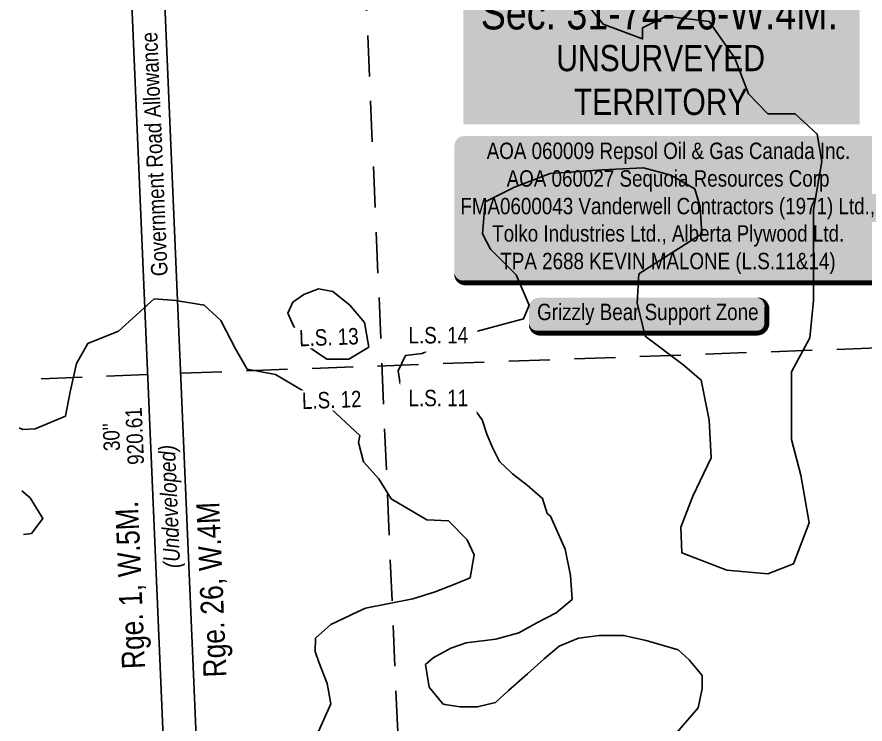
# Model space of a CAD drawing. Extents: x 686944 to 691954, y 6148394 to 6152199.
# Drawn here: x 689474 to 689991, y 6149587 to 6150018 of the extents above; entities that cross this region are included whole.
import ezdxf
from ezdxf.enums import TextEntityAlignment as Align

# ---------------------------------------------------------------- set-up
doc = ezdxf.new("R2010")
doc.units = 0
doc.header["$LTSCALE"] = 5
doc.linetypes.add('foc-LSD', pattern=[8, 5, -3])
for name, color, linetype in [('AS-SURFACE IMPACT', 7, 'Continuous'), ('AS-UNDERLAY-H', 141, 'Continuous'), ('AS-WILDLIFE-BLOCK', 131, 'Continuous'), ('C-SYMBOL', 7, 'Continuous'), ('D-TXT', 6, 'Continuous'), ('L-BD', 7, 'Continuous'), ('L-ROAD-T', 7, 'Continuous'), ('L-SEC', 7, 'Continuous'), ('L-SECTION-LSD', 7, 'foc-LSD'), ('L-UNS-T', 3, 'Continuous'), ('WETLAND', 143, 'Continuous')]:
    doc.layers.add(name, color=color, linetype=linetype)
doc.layers.add('T-TEXT', color=48, linetype='Continuous', lineweight=18)
doc.styles.add('100L', font='', dxfattribs={"height": 11})
doc.styles.add('175L', font='', dxfattribs={"height": 20})
doc.styles.add('80', font='', dxfattribs={"height": 10})
doc.styles.add('80L', font='', dxfattribs={"height": 10})
doc.styles.add('80LS', font='', dxfattribs={"height": 10})
doc.styles.get('100L').set_extended_font_data('Arial Narrow')
doc.styles.get('175L').set_extended_font_data('Arial Narrow')
doc.styles.get('80').set_extended_font_data('Arial Narrow')
doc.styles.get('80L').set_extended_font_data('Arial Narrow')
doc.styles.get('80LS').set_extended_font_data('Arial Narrow', italic=True)

# ---------------------------------------------------------------- blocks, each defined once
blk = doc.blocks.new('*U44')
h = blk.add_hatch(color=255)
edge = h.paths.add_edge_path()
edge.add_line((-124, -45.5), (124, -45.5))
edge.add_arc((124, -39.5), 6, 270, 360)
edge.add_line((130, -39.5), (130, 38))
edge.add_arc((124, 38), 6, 0, 90)
edge.add_line((124, 44), (-124, 44))
edge.add_arc((-124, 38), 6, 90, 180)
edge.add_line((-130, 38), (-130, -39.5))
edge.add_arc((-124, -39.5), 6, 180, 270)
at = {"color": 44, "flags": 128}
blk.add_lwpolyline([(-124, -45.5, 3, 3, 0), (124, -45.5, 3, 3, 0.414214), (130, -39.5, 3, 3, 0), (130, 38, 3, 0, 0.414214), (124, 44, 0, 0, 0), (-124, 44, 0, 0, 0.414214), (-130, 38, 0, 0, 0), (-130, -39.5, 0, 3, 0.414214)], format="xyseb", close=True, dxfattribs=at)
at = {"color": 44, "style": '80'}
blk.add_attdef('ENTER_TEXT_001', (-35.99, -5), '', height=10, dxfattribs=at)
blk = doc.blocks.new('*U86')
h = blk.add_hatch(color=255)
edge = h.paths.add_edge_path()
edge.add_line((-66.5, -11.5), (66.5, -11.5))
edge.add_arc((66.5, -5.5), 6, 270, 360)
edge.add_line((72.5, -5.5), (72.5, 4))
edge.add_arc((66.5, 4), 6, 0, 90)
edge.add_line((66.5, 10), (-66.5, 10))
edge.add_arc((-66.5, 4), 6, 90, 180)
edge.add_line((-72.5, 4), (-72.5, -5.5))
edge.add_arc((-66.5, -5.5), 6, 180, 270)
at = {"color": 131, "flags": 128}
blk.add_lwpolyline([(-66.5, -11.5, 3, 3, 0), (66.5, -11.5, 3, 3, 0.414214), (72.5, -5.5, 3, 3, 0), (72.5, 4, 3, 0, 0.414214), (66.5, 10, 0, 0, 0), (-66.5, 10, 0, 0, 0.414214), (-72.5, 4, 0, 0, 0), (-72.5, -5.5, 0, 3, 0.414214)], format="xyseb", close=True, dxfattribs=at)
at = {"color": 131, "style": '80'}
blk.add_attdef('ENTER_TEXT_001', (-35.99, -5), '', height=10, dxfattribs=at)

msp = doc.modelspace()

# ---------------------------------------------------------------- hatches: boundary and pattern name
at = {"layer": 'AS-UNDERLAY-H'}
h = msp.add_hatch(color=256, dxfattribs=at)
h.dxf.hatch_style = 1
h.paths.add_polyline_path([(689746.049, 6150072.73), (689987.507, 6150072.73), (689987.507, 6149952.815), (689746.049, 6149952.815)])

# ---------------------------------------------------------------- linework, layer by layer
at = {"layer": 'L-SEC'}
for p, q in [((689536.294, 6150202.057), (689575.784, 6149282.375)), ((689556.401, 6150202.683), (689625.424, 6148595.2))]:
    msp.add_line(p, q, dxfattribs=at)
at = {"layer": 'L-SECTION-LSD'}
for p, q in [((689679.029, 6150206.788), (689713.686, 6149404.209)), ((689573.805, 6149801.053), (690096.042, 6149820.016)), ((689553.544, 6149800.316), (689473.9, 6149796.887))]:
    msp.add_line(p, q, dxfattribs=at)
at = {"layer": 'WETLAND', "linetype": 'Continuous'}
for points in [[(689811.676, 6150038.319), (689831.193, 6150013.783), (689855.171, 6150004.861), (689855.171, 6150011.552), (689869.67, 6150018.802), (689895.879, 6150015.456), (689911.492, 6149993.15), (689919.857, 6149971.403), (689931.567, 6149959.135), (689948.296, 6149959.135), (689961.68, 6149946.867), (689964.468, 6149930.138), (689959.449, 6149900.583), (689959.449, 6149872.144), (689959.449, 6149845.377), (689957.218, 6149822.514), (689946.066, 6149801.881), (689946.066, 6149776.788), (689946.066, 6149760.616), (689951.642, 6149738.869), (689956.661, 6149709.872), (689947.181, 6149684.778), (689931.567, 6149678.644), (689906.474, 6149680.875), (689879.15, 6149691.47), (689878.592, 6149707.083), (689885.841, 6149726.043), (689896.994, 6149749.464), (689895.879, 6149772.327), (689890.86, 6149796.863), (689879.707, 6149806.343), (689856.844, 6149823.629), (689851.825, 6149843.704), (689852.941, 6149861.548), (689873.016, 6149874.374), (689891.418, 6149886.084), (689890.302, 6149902.256), (689886.956, 6149913.409), (689872.458, 6149921.773), (689855.729, 6149926.234), (689830.635, 6149925.119), (689798.85, 6149922.888), (689777.102, 6149914.524), (689759.258, 6149905.602), (689757.585, 6149886.084), (689762.604, 6149876.605), (689778.218, 6149860.991), (689786.024, 6149842.589), (689782.679, 6149834.224), (689768.18, 6149830.321), (689749.22, 6149825.302), (689733.607, 6149819.726), (689720.781, 6149813.034), (689710.744, 6149811.919), (689706.283, 6149802.439), (689707.398, 6149794.632), (689713.055, 6149791.213), (689726.303, 6149789.158), (689739.779, 6149786.873), (689750.286, 6149782.305), (689757.366, 6149772.712), (689760.336, 6149763.804), (689763.762, 6149755.81), (689768.102, 6149747.131), (689775.867, 6149739.593), (689784.775, 6149732.741), (689794.14, 6149724.747), (689797.14, 6149715.517), (689799.051, 6149713.797), (689807.973, 6149693.812), (689811.185, 6149677.752), (689812.256, 6149663.119), (689802.62, 6149654.911), (689790.842, 6149648.844), (689779.779, 6149642.777), (689765.86, 6149638.851), (689747.659, 6149636.71), (689738.38, 6149633.498), (689727.673, 6149627.431), (689722.919, 6149623.352), (689725.085, 6149609.632), (689733.371, 6149599.504), (689734.622, 6149598.957), (689743.771, 6149597.65), (689754.662, 6149597.65), (689765.553, 6149600.264), (689773.395, 6149607.67), (689785.157, 6149617.69), (689795.177, 6149626.838), (689804.326, 6149634.68), (689816.088, 6149639.472), (689828.722, 6149641.215), (689843.534, 6149641.215), (689857.475, 6149638.165), (689876.852, 6149632.427), (689883.633, 6149626.36), (689891.484, 6149616.724), (689891.484, 6149608.873), (689888.986, 6149597.095), (689882.562, 6149589.601), (689876.088, 6149582.033)], [(689655.762, 6149578.581), (689665.15, 6149599.522), (689662.984, 6149611.798), (689657.929, 6149624.796), (689655.582, 6149631.357), (689655.939, 6149639.565), (689665.15, 6149647.904), (689681.445, 6149655.571), (689686.244, 6149657.829), (689715.182, 6149663.476), (689728.744, 6149667.759), (689741.734, 6149672.787), (689750.04, 6149676.367), (689752.656, 6149690.243), (689748.373, 6149699.522), (689736.953, 6149710.942), (689723.748, 6149711.656), (689701.978, 6149724.504), (689694.483, 6149736.638), (689685.204, 6149746.988), (689681.992, 6149758.765), (689682.837, 6149763.097), (689662.787, 6149781.807), (689631.559, 6149800.209), (689614.273, 6149803.554), (689607.023, 6149815.822), (689598.101, 6149833.109), (689588.064, 6149842.589), (689570.777, 6149845.377), (689557.608, 6149846.39), (689535.82, 6149826.661), (689517, 6149819.133), (689510.099, 6149806.9), (689506.335, 6149789.648), (689503.512, 6149774.906), (689485.006, 6149767.064), (689477.478, 6149766.75), (689475.156, 6149767.706)], [(689476.806, 6149729.354), (689481.869, 6149725.032), (689489.711, 6149712.486), (689482.81, 6149703.389), (689477.95, 6149702.771)]]:
    msp.add_lwpolyline(points, dxfattribs=at)
msp.add_lwpolyline([(689648.802, 6149849.057), (689642.021, 6149844.418), (689638.996, 6149837.611), (689642.155, 6149830.321), (689647.731, 6149819.726), (689662.787, 6149809.688), (689676.17, 6149809.688), (689688.438, 6149816.938), (689685.65, 6149831.994), (689676.728, 6149842.589), (689666.467, 6149850.797), (689657.752, 6149852.423), (689648.802, 6149849.057)], close=True, dxfattribs=at)

# ---------------------------------------------------------------- block references
at = {"layer": 'AS-SURFACE IMPACT'}
ref = msp.add_blockref('*U44', (689870.509, 6149901.649), dxfattribs=dict(at, xscale=0.99991162, yscale=0.99991162, zscale=0.99991162))
ref.add_attrib('ENTER_TEXT_001', 'AOA 060009 Repsol Oil & Gas Canada Inc.', (689760.195, 6149931.627), dxfattribs={"layer": '0', "color": 44, "height": 9.99912, "style": '80'})
ref.add_attrib('ENTER_TEXT_002', 'AOA 060027 Sequoia Resources Corp', (689772.363, 6149914.784), dxfattribs={"layer": '0', "color": 44, "height": 9.99912, "style": '80'})
ref.add_attrib('ENTER_TEXT_003', 'FMA0600043 Vanderwell Contractors (1971) Ltd.,', (689744.139, 6149897.942), dxfattribs={"layer": '0', "color": 44, "height": 9.99912, "style": '80'})
ref.add_attrib('ENTER_TEXT_004', 'Tolko Industries Ltd., Alberta Plywood Ltd.', (689763.557, 6149881.277), dxfattribs={"layer": '0', "color": 44, "height": 9.99912, "style": '80'})
ref.add_attrib('ENTER_TEXT_005', 'TPA 2688 KEVIN MALONE (L.S.11&14)', (689768.53, 6149864.434), dxfattribs={"layer": '0', "color": 44, "height": 9.99912, "style": '80'})
at = {"layer": 'AS-WILDLIFE-BLOCK', "color": 3}
ref = msp.add_blockref('*U86', (689858.47, 6149837.014), dxfattribs=dict(at, xscale=0.99991162, yscale=0.99991162, zscale=0.99991162))
ref.add_attrib('ENTER_TEXT_001', 'Grizzly Bear Support Zone', (689790.911, 6149833.396), dxfattribs={"layer": '0', "color": 131, "height": 9.99912, "style": '80'})

# ---------------------------------------------------------------- texts
at = {"layer": 'C-SYMBOL', "color": 3, "insert": (689865.436, 6150063.983), "char_height": 19.99823, "width": 261.3638, "attachment_point": 2, "style": '175L'}
msp.add_mtext('Fractional Theor. N.W.1/4 \\PSec. 31-74-26-W.4M.', dxfattribs=at)
at = {"layer": 'D-TXT', "color": 3, "char_height": 13.99873, "attachment_point": 1, "rotation": 92.38672, "style": '80L'}
for s, width, insert in [('Rge. 1, W.5M.', 101.26338, (689537.961, 6149620.408)), ('Rge. 26, W.4M', 105.89462, (689587.658, 6149615.308))]:
    msp.add_mtext_dynamic_manual_height_columns(s, width=width, gutter_width=47.496, heights=[0], dxfattribs=dict(at, insert=insert))
at = {"layer": 'L-BD', "style": '80L'}
for s, p in [('920.61', (689545.65, 6149762.735)), ("30''", (689531.414, 6149762.124))]:
    msp.add_text(s, height=9.9991, rotation=92.4587, dxfattribs=at).set_placement(p, align=Align.MIDDLE)
at = {"layer": 'L-ROAD-T', "style": '80L'}
msp.add_text('Government Road Allowance', height=10, rotation=92.45649, dxfattribs=at).set_placement((689557.592, 6149934.614), align=Align.MIDDLE_CENTER)
at = {"layer": 'L-UNS-T', "color": 3, "insert": (689866.234, 6149979.733), "char_height": 15.99859, "attachment_point": 5, "style": '80L'}
msp.add_mtext_dynamic_manual_height_columns('UNSURVEYED TERRITORY', width=126.40258, gutter_width=47.496, heights=[0], dxfattribs=at)
at = {"layer": 'T-TEXT', "style": '80LS'}
msp.add_text('(Undeveloped)', height=10, rotation=92.45649, dxfattribs=at).set_placement((689566.811, 6149719.762), align=Align.MIDDLE_CENTER)

# ---------------------------------------------------------------- next in the draw order: texts
at = {"layer": 'L-SECTION-LSD', "char_height": 10, "attachment_point": 1, "rotation": 2.08333, "style": '100L', "bg_fill": 3, "box_fill_scale": 1.15, "bg_fill_color": 256, "bg_fill_transparency": 0}
for s, width, insert in [('\\pi1.88553;L.S. 13', 36.83096, (689643.777, 6149827.301)), ('\\pi2.22441;L.S. 12', 37.10844, (689645.168, 6149789.041))]:
    msp.add_mtext_dynamic_manual_height_columns(s, width=width, gutter_width=54.995, heights=[0], dxfattribs=dict(at, insert=insert))
at = {"layer": 'L-SECTION-LSD', "char_height": 10, "attachment_point": 1, "style": '100L', "bg_fill": 3, "box_fill_scale": 1.5, "bg_fill_color": 256, "bg_fill_transparency": 0}
for s, width, insert in [('L.S. 14', 36.9982, (689712.563, 6149829.198)), ('L.S. 11', 36.4495, (689712.563, 6149790.913))]:
    msp.add_mtext_dynamic_manual_height_columns(s, width=width, gutter_width=55, heights=[0], dxfattribs=dict(at, insert=insert))

doc.saveas('drawing.dxf')
